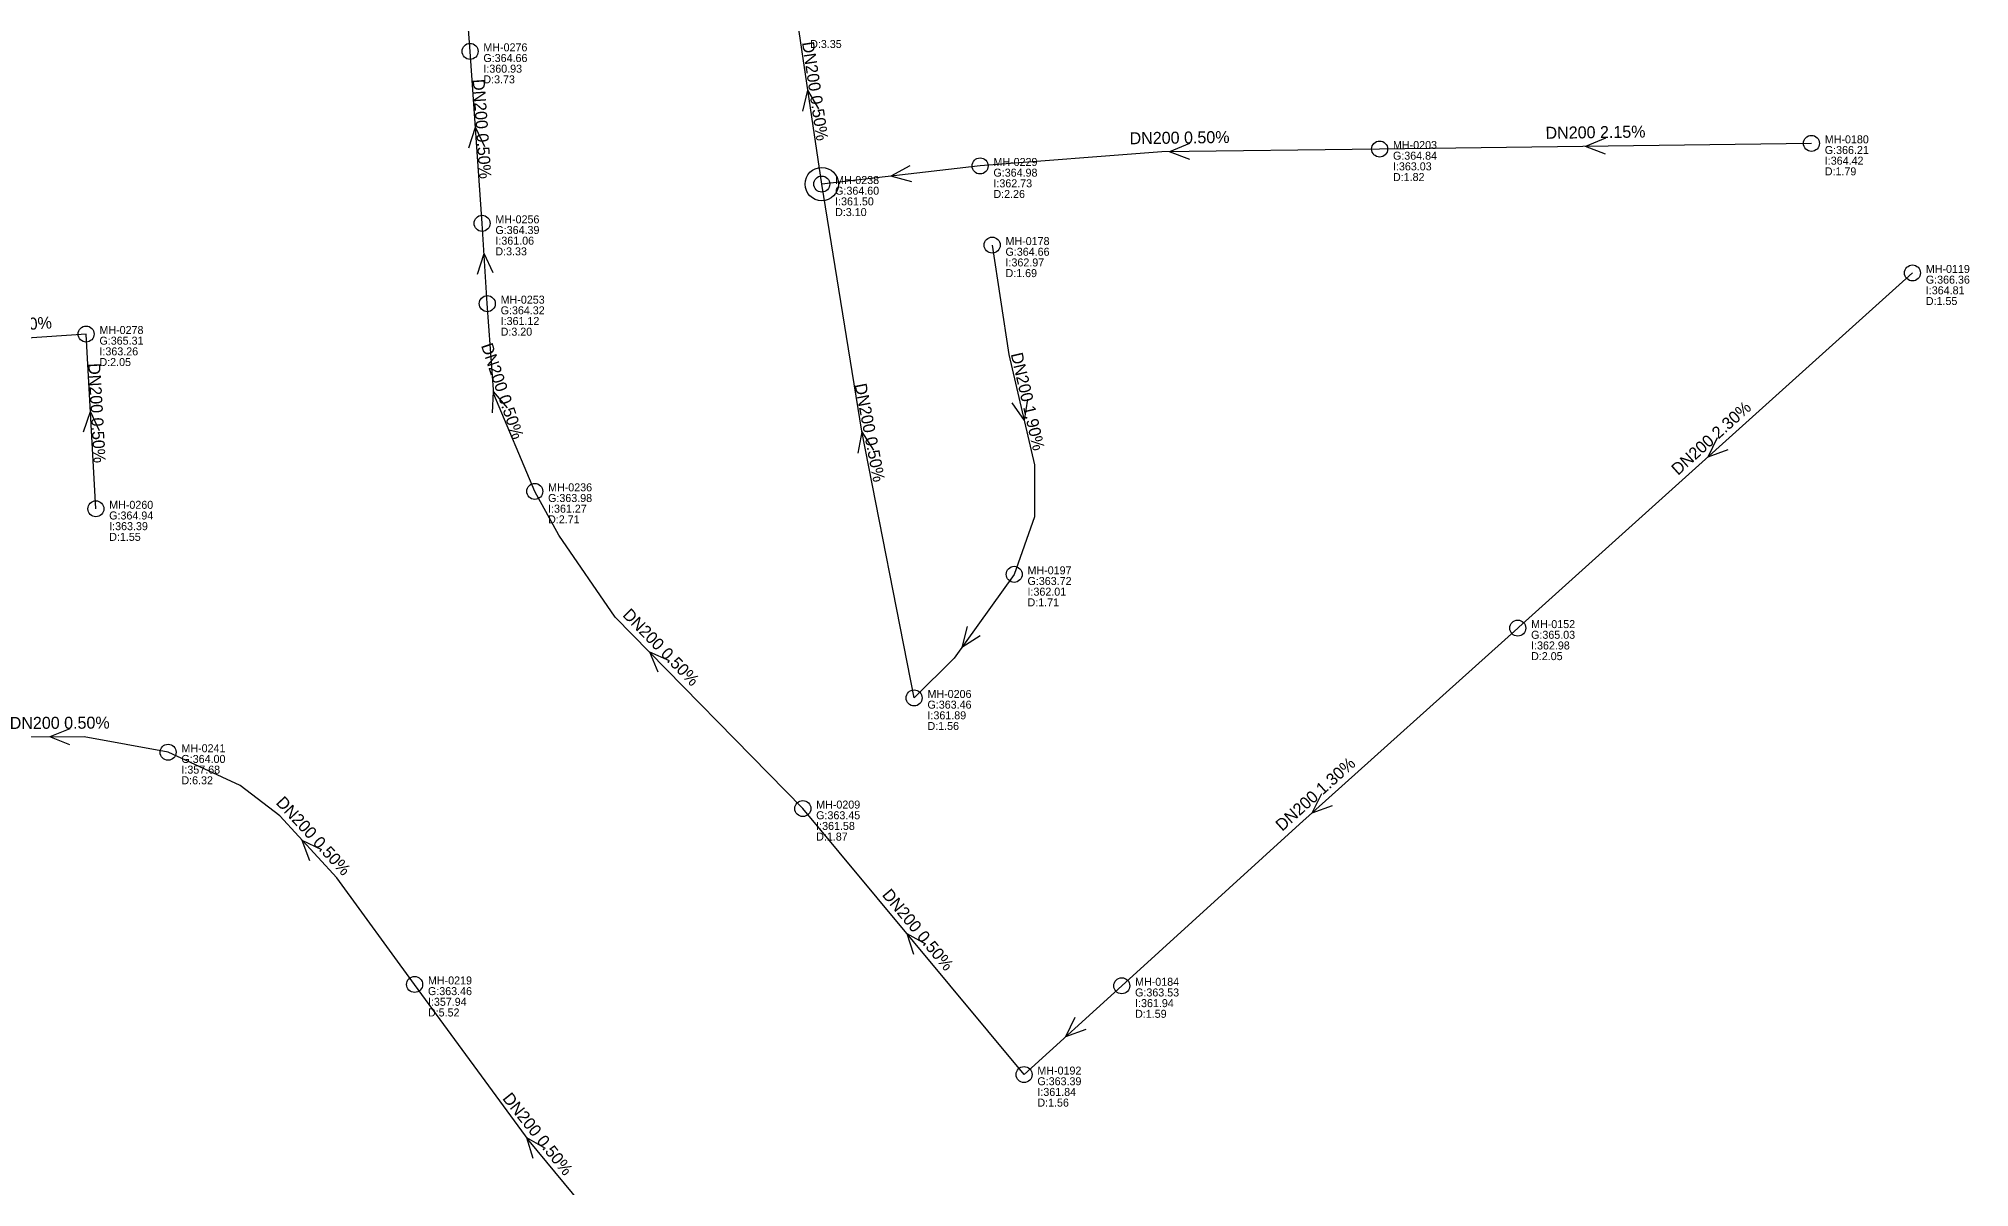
# Model space of a CAD drawing. Header units: metres. Extents: x 449149 to 451990, y 2566737 to 2570847.
# Drawn here: x 450439.7 to 450729.2, y 2569386 to 2569558.1 of the extents above; entities that cross this region are included whole.
import ezdxf
from ezdxf.enums import TextEntityAlignment as Align

# ---------------------------------------------------------------- set-up
doc = ezdxf.new("R2010")
doc.units = ezdxf.units.M
for name, color, linetype in [('SEW-DROP', 6, 'Continuous'), ('SEW-LABEL', 2, 'Continuous'), ('SEW-MH', 7, 'Continuous'), ('SEW-MH-LABEL', 8, 'Continuous'), ('SEW-PIPE-DN200', 3, 'Continuous')]:
    doc.layers.add(name, color=color, linetype=linetype)

msp = doc.modelspace()

# ---------------------------------------------------------------- linework, layer by layer
at = {"layer": 'SEW-DROP'}
msp.add_circle((450557.1, 2569536.34), 2.5, dxfattribs=at)
at = {"layer": 'SEW-LABEL'}
for p, q in [((450554.27, 2569547.28), (450555.01, 2569550.42)), ((450556.64, 2569547.63), (450555.01, 2569550.42)), ((450504.17, 2569541.76), (450505.16, 2569544.84)), ((450506.56, 2569541.93), (450505.16, 2569544.84)), ((450674.61, 2569543.23), (450671.63, 2569541.99)), ((450612.24, 2569542.42), (450609.26, 2569541.18)), ((450612.27, 2569540.02), (450609.26, 2569541.18)), ((450674.64, 2569540.83), (450671.63, 2569541.99)), ((450570.32, 2569539.06), (450567.48, 2569537.52)), ((450570.6, 2569536.67), (450567.48, 2569537.52)), ((450505.46, 2569522.85), (450506.46, 2569525.93)), ((450507.85, 2569523.01), (450506.46, 2569525.93)), ((450507.71, 2569502.03), (450507.89, 2569505.25)), ((450509.99, 2569502.79), (450507.89, 2569505.25)), ((450446.41, 2569499.2), (450447.44, 2569502.26)), ((450448.8, 2569499.33), (450447.44, 2569502.26)), ((450585.61, 2569503.54), (450587.45, 2569500.89)), ((450587.95, 2569504.08), (450587.45, 2569500.89)), ((450562.54, 2569496.02), (450563.15, 2569499.19)), ((450564.9, 2569496.47), (450563.15, 2569499.19)), ((450691.37, 2569498.29), (450689.94, 2569495.39)), ((450692.97, 2569496.51), (450689.94, 2569495.39)), ((450578.89, 2569470.03), (450578.12, 2569466.89)), ((450580.84, 2569468.63), (450578.12, 2569466.89)), ((450532.55, 2569463.18), (450531.31, 2569466.16)), ((450534.27, 2569464.86), (450531.31, 2569466.16)), ((450444.33, 2569454.69), (450441.33, 2569453.48)), ((450444.34, 2569452.29), (450441.33, 2569453.48)), ((450632.02, 2569444.94), (450630.59, 2569442.04)), ((450633.63, 2569443.16), (450630.59, 2569442.04)), ((450480.36, 2569434.91), (450479.21, 2569437.93)), ((450482.13, 2569436.54), (450479.21, 2569437.93)), ((450570.88, 2569420.88), (450569.88, 2569423.95)), ((450572.72, 2569422.41), (450569.88, 2569423.95)), ((450595.06, 2569411.41), (450593.65, 2569408.51)), ((450596.67, 2569409.64), (450593.65, 2569408.51)), ((450513.82, 2569390.28), (450512.88, 2569393.37)), ((450515.69, 2569391.78), (450512.88, 2569393.37))]:
    msp.add_line(p, q, dxfattribs=at)
at = {"layer": 'SEW-MH'}
for centre in [(450504.36, 2569556.23), (450640.75, 2569541.59), (450705.5, 2569542.44), (450580.84, 2569539.05), (450557.1, 2569536.34), (450506.16, 2569530.45), (450582.65, 2569527.19), (450720.65, 2569523.01), (450506.95, 2569518.41), (450446.79, 2569513.86), (450514.06, 2569490.28), (450448.25, 2569487.66), (450585.95, 2569477.84), (450661.46, 2569469.78), (450570.95, 2569459.31), (450459.08, 2569451.17), (450554.26, 2569442.73), (450496.05, 2569416.37), (450602.08, 2569416.17), (450587.43, 2569402.86)]:
    msp.add_circle(centre, 1.2, dxfattribs=at)
at = {"layer": 'SEW-PIPE-DN200'}
for points in [[(450504.36, 2569556.23), (450502.52, 2569581.01)], [(450557.1, 2569536.34), (450553.36, 2569561.53)], [(450506.16, 2569530.45), (450504.36, 2569556.23)], [(450640.75, 2569541.59), (450608.09, 2569541.16), (450580.84, 2569539.05)], [(450705.5, 2569542.44), (450640.75, 2569541.59)], [(450580.84, 2569539.05), (450557.1, 2569536.34)], [(450570.95, 2569459.31), (450563.12, 2569499.32), (450557.1, 2569536.34)], [(450506.95, 2569518.41), (450506.16, 2569530.45)], [(450582.65, 2569527.19), (450585.16, 2569510.78), (450589, 2569494.24), (450589, 2569486.44), (450585.95, 2569477.84), (450585.95, 2569477.84)], [(450720.65, 2569523.01), (450661.6, 2569469.91), (450661.46, 2569469.78)], [(450514.06, 2569490.28), (450507.95, 2569504.85), (450506.95, 2569518.41)], [(450446.79, 2569513.86), (450421.67, 2569512.13)], [(450448.25, 2569487.66), (450446.79, 2569513.86)], [(450554.26, 2569442.73), (450526.14, 2569471.44), (450517.65, 2569483.73), (450514.06, 2569490.28)], [(450585.95, 2569477.84), (450576.96, 2569465.27), (450570.95, 2569459.31)], [(450661.46, 2569469.78), (450628.73, 2569440.37), (450602.08, 2569416.17)], [(450459.08, 2569451.17), (450446.48, 2569453.5), (450426.37, 2569453.43)], [(450496.05, 2569416.37), (450484.37, 2569432.33), (450475.82, 2569441.62), (450469.9, 2569446.18), (450459.08, 2569451.17), (450459.08, 2569451.17)], [(450587.43, 2569402.86), (450554.26, 2569442.73)], [(450532.95, 2569369.09), (450513.22, 2569392.92), (450496.05, 2569416.37)], [(450602.08, 2569416.17), (450587.43, 2569402.86)]]:
    msp.add_lwpolyline(points, dxfattribs=at)

# ---------------------------------------------------------------- texts
at = {"layer": 'SEW-LABEL'}
for s, rotation, p in [('DN200 0.50%', 278.4384, (450555.23, 2569550.14)), ('DN200 0.50%', 273.9964, (450505.26, 2569544.54)), ('DN200 0.50%', 0.749, (450610.76, 2569542.4)), ('DN200 2.15%', 0.749, (450673.13, 2569543.21)), ('DN200 0.50%', 3.9275, (450434.23, 2569514.2)), ('DN200 0.50%', 288.6116, (450508.37, 2569505.03)), ('DN200 1.90%', -76.9379, (450587.12, 2569503.55)), ('DN200 0.50%', 273.1905, (450447.52, 2569501.96)), ('DN200 0.50%', 280.9072, (450563.43, 2569498.92)), ('DN200 2.30%', 41.9646, (450691.06, 2569497.6)), ('DN200 0.50%', 314.4074, (450532.36, 2569466.29)), ('DN200 0.50%', 0.196, (450442.83, 2569454.69)), ('DN200 1.30%', 41.9421, (450631.71, 2569444.25)), ('DN200 0.50%', 312.671, (450480.23, 2569438.03)), ('DN200 0.50%', 309.7597, (450570.84, 2569424)), ('DN200 0.50%', 308.7102, (450513.82, 2569393.4))]:
    msp.add_text(s, height=1.8, rotation=rotation, dxfattribs=at).set_placement(p, align=Align.CENTER)
at = {"layer": 'SEW-MH-LABEL'}
for s, p in [('MH-0276', (450506.36, 2569556.23)), ('D:3.35', (450555.36, 2569556.73)), ('G:364.66', (450506.36, 2569554.63)), ('I:360.93', (450506.36, 2569553.03)), ('D:3.73', (450506.36, 2569551.43)), ('MH-0203', (450642.75, 2569541.59)), ('MH-0180', (450707.5, 2569542.44)), ('MH-0229', (450582.84, 2569539.05)), ('G:364.84', (450642.75, 2569539.99)), ('I:363.03', (450642.75, 2569538.39)), ('G:366.21', (450707.5, 2569540.84)), ('I:364.42', (450707.5, 2569539.24)), ('MH-0238', (450559.1, 2569536.34)), ('G:364.98', (450582.84, 2569537.45)), ('I:362.73', (450582.84, 2569535.85)), ('D:1.82', (450642.75, 2569536.79)), ('D:1.79', (450707.5, 2569537.64)), ('G:364.60', (450559.1, 2569534.74)), ('I:361.50', (450559.1, 2569533.14)), ('D:2.26', (450582.84, 2569534.25)), ('MH-0256', (450508.16, 2569530.45)), ('D:3.10', (450559.1, 2569531.54)), ('G:364.39', (450508.16, 2569528.85)), ('I:361.06', (450508.16, 2569527.25)), ('MH-0178', (450584.65, 2569527.19)), ('D:3.33', (450508.16, 2569525.65)), ('G:364.66', (450584.65, 2569525.59)), ('I:362.97', (450584.65, 2569523.99)), ('D:1.69', (450584.65, 2569522.39)), ('G:366.36', (450722.65, 2569521.41)), ('MH-0119', (450722.65, 2569523.01)), ('MH-0253', (450508.95, 2569518.41)), ('D:1.55', (450722.65, 2569518.21)), ('I:364.81', (450722.65, 2569519.81)), ('G:364.32', (450508.95, 2569516.81)), ('I:361.12', (450508.95, 2569515.21)), ('MH-0278', (450448.79, 2569513.86)), ('D:3.20', (450508.95, 2569513.61)), ('G:365.31', (450448.79, 2569512.26)), ('I:363.26', (450448.79, 2569510.66)), ('D:2.05', (450448.79, 2569509.06)), ('MH-0236', (450516.06, 2569490.28)), ('MH-0260', (450450.25, 2569487.66)), ('G:363.98', (450516.06, 2569488.68)), ('I:361.27', (450516.06, 2569487.08)), ('G:364.94', (450450.25, 2569486.06)), ('I:363.39', (450450.25, 2569484.46)), ('D:2.71', (450516.06, 2569485.48)), ('D:1.55', (450450.25, 2569482.86)), ('MH-0197', (450587.95, 2569477.84)), ('G:363.72', (450587.95, 2569476.24)), ('D:1.71', (450587.95, 2569473.04)), ('I:362.01', (450587.95, 2569474.64)), ('MH-0152', (450663.46, 2569469.78)), ('G:365.03', (450663.46, 2569468.18)), ('I:362.98', (450663.46, 2569466.58)), ('D:2.05', (450663.46, 2569464.98)), ('G:363.46', (450572.95, 2569457.71)), ('MH-0206', (450572.95, 2569459.31)), ('D:1.56', (450572.95, 2569454.51)), ('I:361.89', (450572.95, 2569456.11)), ('G:364.00', (450461.08, 2569449.57)), ('MH-0241', (450461.08, 2569451.17)), ('D:6.32', (450461.08, 2569446.37)), ('I:357.68', (450461.08, 2569447.97)), ('G:363.45', (450556.26, 2569441.13)), ('MH-0209', (450556.26, 2569442.73)), ('D:1.87', (450556.26, 2569437.93)), ('I:361.58', (450556.26, 2569439.53)), ('G:363.46', (450498.05, 2569414.77)), ('MH-0219', (450498.05, 2569416.37)), ('G:363.53', (450604.08, 2569414.57)), ('MH-0184', (450604.08, 2569416.17)), ('D:5.52', (450498.05, 2569411.57)), ('I:357.94', (450498.05, 2569413.17)), ('D:1.59', (450604.08, 2569411.37)), ('I:361.94', (450604.08, 2569412.97)), ('MH-0192', (450589.43, 2569402.86)), ('G:363.39', (450589.43, 2569401.26)), ('I:361.84', (450589.43, 2569399.66)), ('D:1.56', (450589.43, 2569398.06))]:
    msp.add_text(s, height=1.2, dxfattribs=at).set_placement(p)

doc.saveas('drawing.dxf')
